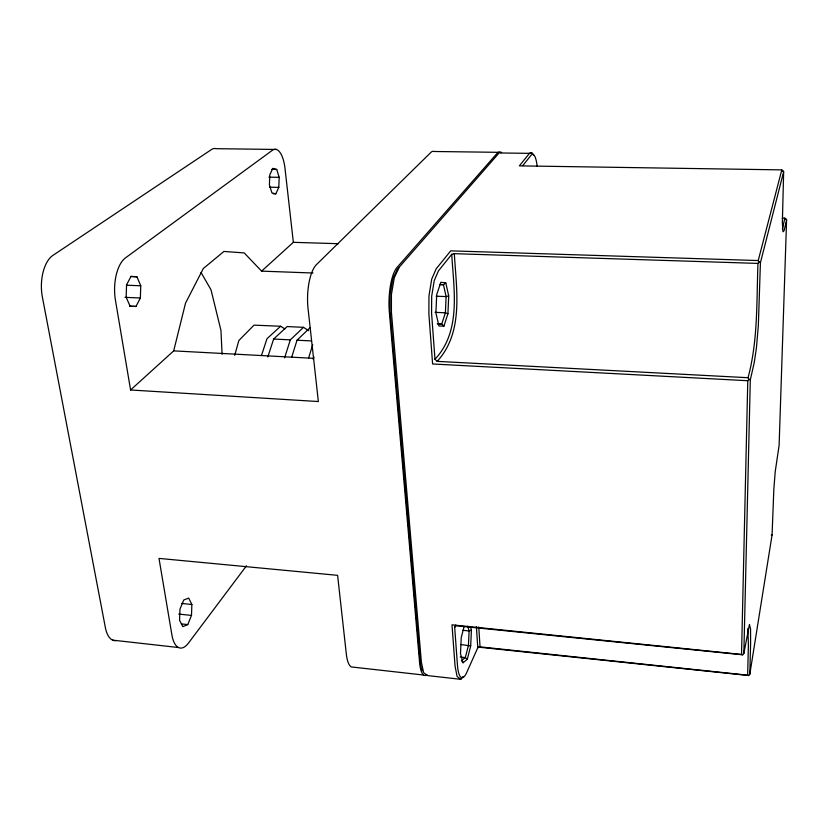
<?xml version="1.0" encoding="UTF-8"?>
<svg xmlns="http://www.w3.org/2000/svg" width="828" height="828" viewBox="0 0 828 828"><rect width="100%" height="100%" fill="white"/><g stroke="black" fill="none" stroke-linecap="round" stroke-linejoin="round"><path stroke-width="1.24" d="M478.315 647.123L748.709 675.513L749.806 674.251L750.603 643.252L750.551 629.011L749.433 624.478L743.844 653.447L742.664 654.813L741.526 654.42L747.777 380.725L749.061 379.276L748.036 377.713C758.096 340.515 756.502 301.558 757.972 263.418L759.224 262.031L758.22 260.561L781.798 169.885L519.363 165.859L529.268 153.594A27.914 6.169 -88.5 0 1 533.429 154.981M743.844 653.447L750.303 379.917L754.215 362.685L756.419 347.998L758.334 325.642L760.425 262.735L783.65 171.727L781.798 169.885M748.709 675.513L747.643 675.172L748.419 644.163L747.808 628.452M140.367 297.997L140.76 285.784L136.951 276.8L131.062 276.314L126.57 284.77L126.156 297.231L130.089 306.205L135.978 306.453L140.367 297.997L124.987 297.335M749.806 674.251L772.079 534.898L773.828 489.317L775.236 471.536L779.117 445.257L786.6 219.875L784.861 218.157L782.274 218.095M783.65 171.727L782.356 222.732L782.967 231.809L784.178 230.557L786.6 219.875M191.485 615.421L191.868 604.502L188.691 598.095L183.764 599.99L179.955 609.201L179.572 620.307L182.833 626.661L187.77 624.591L191.485 615.421L178.755 614.076M278.808 187.387L279.191 177.337L276.738 169.461L272.847 168.353L269.793 174.791L269.411 184.996L271.926 192.893L275.817 193.835L278.808 187.387L269.793 187.211M447.927 313.74L448.714 295.927L445.806 282.886L440.848 282.286L436.698 294.685L435.901 313.015L438.954 326.025L443.922 326.128L447.927 313.74L445.402 312.787L435.073 312.342M467.83 626.237L469.103 630.957L468.451 645.333L465.305 657.577L461.455 660.651L463.049 662.762L467.261 659.367L470.697 645.923L471.422 630.098L470.511 626.682M782.398 228.797L784.861 218.157M261.596 271.129L293.35 242.325L285.008 168.477A26.589 10.184 89.8 0 0 272.433 150.251L125.442 257.912A32.406 15.535 -88.7 0 0 115.434 300.15L130.586 389.978L173.694 350.875L185.513 303.183L203.295 268.541L223.933 251.443L244.229 252.923L261.596 271.129L312.953 273.012M464.135 626.475L461.237 637.55L460.492 653.778L463.049 662.762M234.717 355.326L238.857 340.515L254.02 325.135L280.62 326.253L284.873 328.913M313.181 359.373L313.916 356.961M308.647 357.913L312.725 344.655M291.746 357.013L297.035 340.204L310.096 327.64M284.604 357.851L290.317 339.873L303.503 327.329L308.637 330.672M267.817 356.951L273.644 339.035L287.14 326.563L303.503 327.329M261.503 355.398L266.989 338.704L280.62 326.253M476.39 626.61L477.787 647.724L466.744 672.45A29.218 7.121 -84.2 0 1 457.449 665.112L454.675 627.282L455.752 625.026M399.086 267.516L394.304 277.711L391.427 294.385L391.416 312.197L421.4 662.338L423.657 672.75L427.683 675.596L460.813 679.322L462.914 676.569M454.324 253.668L451.736 254.31L438.426 270.932L434.245 280.578L431.678 296.32L431.574 313.119L434.969 359.28L437.184 361.36C464.011 332.131 456.342 289.572 454.324 253.668L757.972 263.418M434.969 359.28C461.527 330.941 453.713 289.293 451.736 254.31M246.485 565.783L188.453 643.087A29.529 12.451 -82.1 0 1 171.903 634.921L158.997 558.393L337.607 575.336L346.332 654.089A30.522 9.543 -83.4 0 0 351.238 666.923L423.688 675.048M522.737 165.662L531.027 155.312A26.175 5.755 -88.5 0 1 537.186 166.387M454.675 627.282L456.456 625.802L742.664 654.813M445.806 282.886L443.456 284.76L439.678 284.615M781.88 171.168L782.802 170.537M784.934 219.285L785.793 218.737M477.787 647.724L480.054 646.865L747.643 675.172M471.422 630.098L469.103 630.957L462.821 630.305M771.272 535.136L772.079 534.898M448.714 295.927L446.116 296.59L436.128 296.196M276.407 149.464L215.953 148.678A26.289 11.085 89.4 0 0 211.637 149.454L52.94 255.366A31.95 16.798 -89 0 0 42.363 296.962L105.373 627.603A29.166 13.507 -81.5 0 0 115.785 640.675M499.864 152.342L434.048 151.493A27.407 7.762 -89.1 0 0 431.005 152.321L316.462 264.618A33.637 11.996 -88 0 0 308.047 308.554L318.356 401.539L130.586 389.978M532.456 153.387L502.348 153.004A27.759 6.665 -88.7 0 0 498.901 153.201L397.212 269.473L392.72 279.036L390.019 294.644L390.009 311.307L420.106 661.013A29.011 7.742 -83.9 0 0 422.218 670.784M271.688 169.367L276.738 169.461M268.883 177.151L279.191 177.337M273.23 193.773L275.817 193.835M437.205 323.945L441.738 324.069L443.922 326.128M293.35 242.325L338.466 243.711M758.22 260.561L450.711 250.853L436.201 268.81L431.719 279.098L428.966 295.896L428.873 313.833L432.599 363.978L747.777 380.725M130.503 276.552L136.951 276.8M126.663 285.215L140.76 285.784M129.541 306.163L135.978 306.453M437.981 323.893L441.738 324.069L445.402 312.787L446.116 296.59L443.456 284.76L440.061 284.356M273.644 339.035L290.317 339.873M297.035 340.204L311.431 340.929M437.184 361.36L748.036 377.713M173.694 350.875L313.677 358.338M741.526 654.42L451.995 624.84L455.048 666.033L457.097 676.486L460.813 679.322M181.674 603.446L191.868 604.502M460.906 644.536L470.697 645.923M181.373 623.898L187.77 624.591M460.244 657.028L465.305 657.577L467.261 659.367M112.639 640.137L178.537 647.537M749.061 379.276L750.303 379.917M759.224 262.031L760.425 262.735M201.059 272.536L211.016 289.81L220.952 330.434L222.09 354.353M478.75 627.003L480.054 646.865M426.958 674.789A30.957 8.259 -83.9 0 1 419.548 662.131L389.346 312.104A34.165 10.422 -87.8 0 1 397.036 267.434L497.224 153.18A27.759 6.696 -88.7 0 1 501.116 153.511"/></g></svg>
